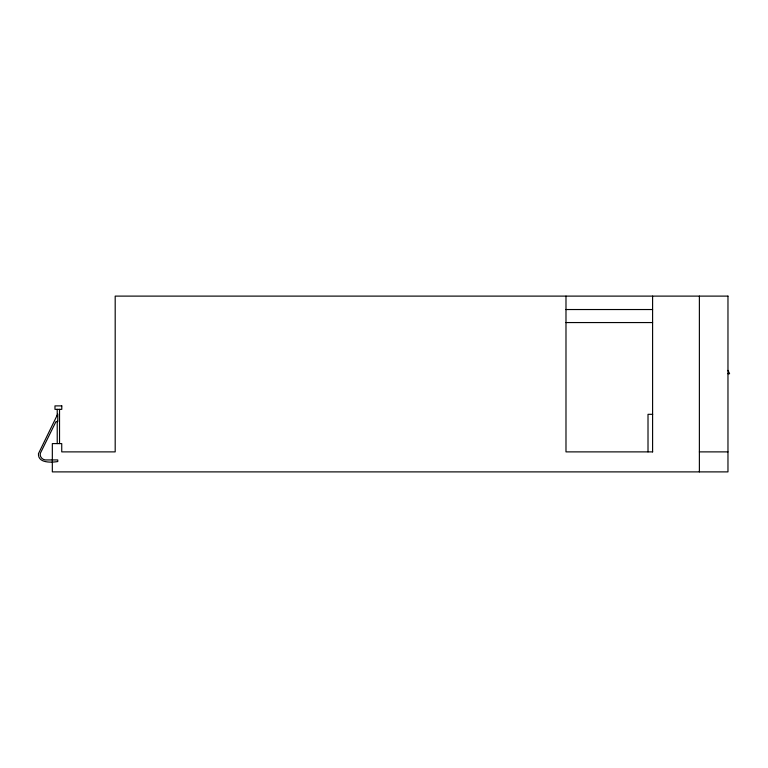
<?xml version="1.0" encoding="UTF-8"?>
<svg xmlns="http://www.w3.org/2000/svg" width="768" height="768" viewBox="0 0 768 768"><rect width="100%" height="100%" fill="white"/><g stroke="black" fill="none" stroke-linecap="round" stroke-linejoin="round"><path stroke-width="1.15" d="M565.987 309.533L652.598 309.533M565.987 322.56L652.598 322.56M727.968 370.378L729.6 373.728L727.968 373.728M652.675 414.317L648.01 414.317L648.01 451.882M652.675 451.882L565.987 451.882L565.987 296.112M699.379 451.882L727.968 451.882M699.379 296.112L699.379 471.888M652.598 296.112L652.598 451.882M59.53 409.344L59.53 443.597M57.226 409.344L57.226 416.429M57.226 421.152L57.226 443.597M38.477 453.619C37.718 463.459 51.792 462.518 57.763 461.539L57.763 459.936L45.322 459.936C42.125 459.658 39.341 456.336 40.416 453.13L55.978 421.594L57.763 421.594L57.763 414.029L38.477 453.619M727.968 296.112L115.19 296.112L115.19 451.882L61.738 451.882L61.738 443.597L52.33 443.597L52.33 471.888L727.968 471.888L727.968 296.112M61.786 405.888L54.97 405.888L54.97 409.344L61.786 409.344L61.786 405.888"/></g></svg>
